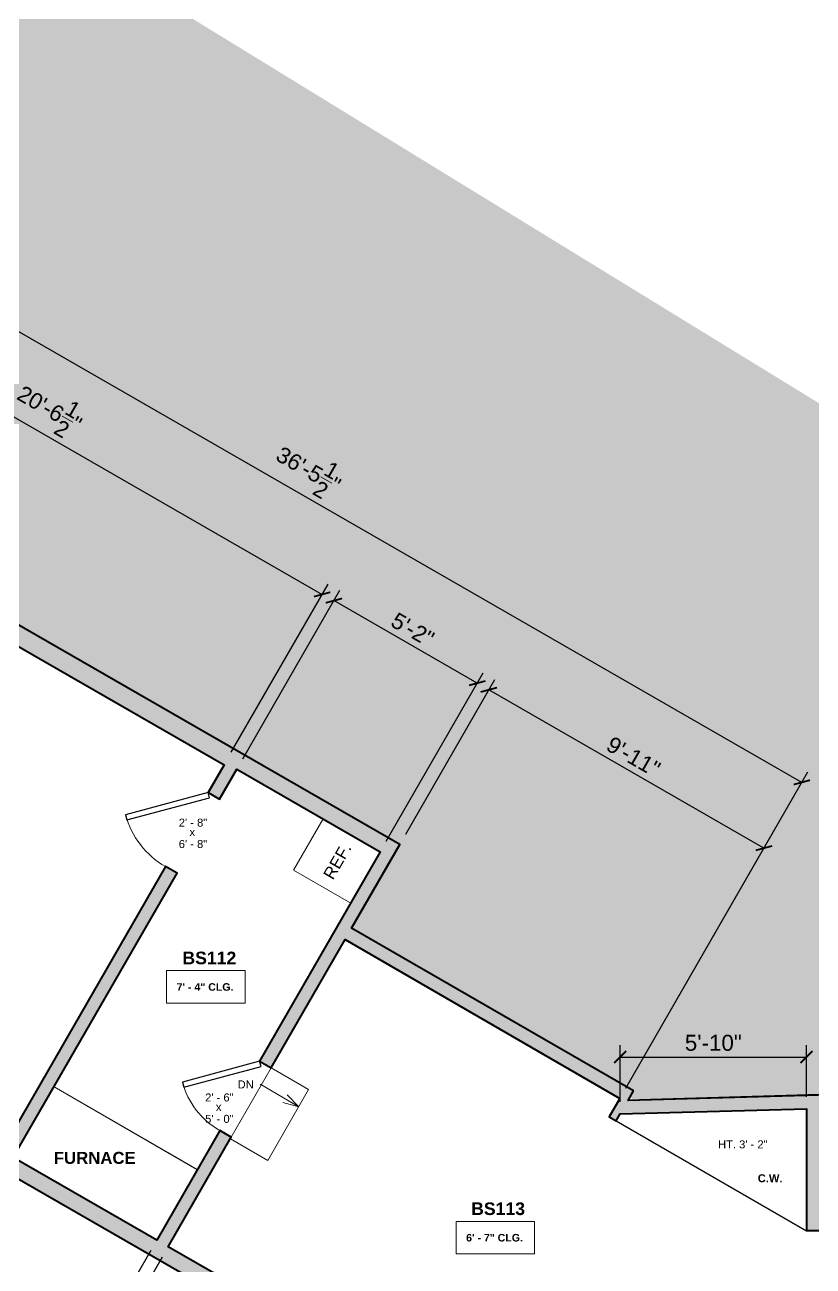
# Model space of a CAD drawing. Header units: inches. Extents: x -2078 to 106214, y -964 to 6385.
# Drawn here: x 87151 to 87446.5, y 3771.8 to 4237.1 of the extents above; entities that cross this region are included whole.
import ezdxf

# ---------------------------------------------------------------- set-up
doc = ezdxf.new("R2010")
doc.units = ezdxf.units.IN
doc.header["$MEASUREMENT"] = 0
for name, color, linetype, lineweight in [('A-ANNO', 2, 'Continuous', 5), ('A-ANNO-DIMS-48', 1, 'Continuous', 9), ('A-DOOR', 1, 'Continuous', 18), ('A-EQPT', 150, 'Continuous', 9), ('A-FLOR', 6, 'Continuous', 18), ('A-GENM', 13, 'Continuous', 9), ('A-STRS', 4, 'Continuous', 9), ('A-WALL', 3, 'Continuous', 40)]:
    doc.layers.add(name, color=color, linetype=linetype, lineweight=lineweight)
doc.layers.add('A-HATCH', color=9, linetype='Continuous')
doc.styles.add('Arial', font='arial.ttf')
doc.styles.add('Arial_1', font='arial.ttf', dxfattribs={"height": 0.0625})
doc.styles.add('Arial_2', font='arial.ttf', dxfattribs={"height": 3})
doc.styles.add('Arial_B_1', font='arialbd.ttf', dxfattribs={"height": 3})
doc.styles.add('Arial_B_2', font='arialbd.ttf', dxfattribs={"height": 0.125})
doc.styles.add('Arial_B_3', font='arialbd.ttf', dxfattribs={"height": 0.0625})
doc.styles.add('Arial_B_4', font='arialbd.ttf', dxfattribs={"height": 0.0625})
doc.styles.add('Jay Cad', font='arial.ttf', dxfattribs={"height": 0.125})
doc.dimstyles.new('Jay Cad - DIMS', dxfattribs={"dimtxt": 0.125, "dimasz": 0.09375, "dimexe": 0.09375, "dimexo": 0.09375, "dimgap": 0.046875, "dimtad": 1, "dimdec": 1, "dimzin": 0, "dimdsep": 46, "dimlunit": 4, "dimtxsty": 'Jay Cad', "dimblk": 'ARCHTICK', "dimcen": 0.09, "dimclrd": 1, "dimclre": 1, "dimclrt": 256, "dimadec": 0, "dimazin": 0, "dimtfac": 1, "dimtdec": 1, "dimtofl": 0, "dimtmove": 1, "dimatfit": 3, "dimfxl": 1, "dimtolj": 1, "dimtzin": 0, "dimarcsym": 0})

# ---------------------------------------------------------------- blocks, each defined once
blk = doc.blocks.new('JC- existing door Tag_quad - JC- existing door Tag_quad-839775-1ST FLOOR PLAN - BUISNESS OFFCE')
at = {"layer": 'A-ANNO', "insert": (-0.0234, 0.0378), "char_height": 0.0625, "width": 0.0505, "attachment_point": 1, "style": 'Arial_2', "bg_fill": 3, "box_fill_scale": 1.25, "bg_fill_color": 256, "bg_fill_true_color": 13158600, "bg_fill_transparency": 0}
blk.add_mtext('x', dxfattribs=at)
blk = doc.blocks.new('JC_DOOR_SINGLE PANEL - SINGLE DOOR-1478863-1ST FLOOR PLAN - BUISNESS OFFCE')
at = {"layer": 'A-DOOR', "lineweight": 30}
for p, q in [((-6.21, 23.71), (-7.63, 22.3)), ((15, 2.5), (-6.21, 23.71)), ((-7.63, 22.3), (13.59, 1.09)), ((13.59, 1.09), (15, 2.5))]:
    blk.add_line(p, q, dxfattribs=at)
at = {"layer": 'A-DOOR', "lineweight": 9}
blk.add_arc((15, 2.5), 30, 135, 180, dxfattribs=at)
blk = doc.blocks.new('JC_DOOR_SINGLE PANEL - SINGLE DOOR-1479051-1ST FLOOR PLAN - BUISNESS OFFCE')
at = {"layer": 'A-DOOR', "lineweight": 30}
for p, q in [((-6.63, 25.13), (-8.04, 23.71)), ((-8.04, 23.71), (14.59, 1.09)), ((16, 2.5), (-6.63, 25.13)), ((14.59, 1.09), (16, 2.5))]:
    blk.add_line(p, q, dxfattribs=at)
at = {"layer": 'A-DOOR', "lineweight": 9}
blk.add_arc((16, 2.5), 32, 135, 180, dxfattribs=at)
blk = doc.blocks.new('JC_REF - REF-1531066-1ST FLOOR PLAN - BUISNESS OFFCE')
at = {"layer": 'A-EQPT'}
for p, q in [((11.13, 11.8), (-11.13, 11.8)), ((-11.13, 11.8), (-11.13, -12.95)), ((11.13, -12.95), (11.13, 11.8)), ((-11.13, -12.95), (11.13, -12.95))]:
    blk.add_line(p, q, dxfattribs=at)
blk = doc.blocks.new('Generic Models 3 - Generic Models 3-1531523-1ST FLOOR PLAN - BUISNESS OFFCE')
at = {"layer": 'A-EQPT', "lineweight": 30}
for p, q in [((-106.59, 88.89), (-108.1, 86.27)), ((-36.72, 90.85), (-106.59, 88.89)), ((-36.72, 45.03), (-36.72, 90.85)), ((-108.1, 86.27), (-36.72, 45.03))]:
    blk.add_line(p, q, dxfattribs=at)
at = {"layer": 'A-EQPT'}
for p, q in [((-108.1, 86.27), (-106.59, 88.89)), ((-106.59, 88.89), (-36.72, 90.85)), ((-36.72, 90.85), (-36.72, 45.03)), ((-36.72, 45.03), (-108.1, 86.27))]:
    blk.add_line(p, q, dxfattribs=at)
blk = doc.blocks.new('_ArchTick')
at = {"color": 0, "linetype": 'ByBlock', "const_width": 0.15}
blk.add_lwpolyline([(-0.5, -0.5), (0.5, 0.5)], dxfattribs=at)
blk = doc.blocks.new('*D3169')
at = {"layer": 'A-ANNO-DIMS-48', "color": 1, "lineweight": -2, "transparency": 16777216}
for p, q in [((86846.93, 3795.77), (86832.34, 3770.28)), ((86834.57, 3774.19), (87208.47, 3560.13)), ((87220.83, 3581.71), (87206.24, 3556.22))]:
    blk.add_line(p, q, dxfattribs=at)
at = {"layer": 'Defpoints', "color": 0, "transparency": 16777216}
for p in [(86849.16, 3799.67), (87223.06, 3585.62), (87208.47, 3560.13)]:
    blk.add_point(p, dxfattribs=at)
at = {"layer": 'A-ANNO-DIMS-48', "color": 1, "lineweight": -2, "transparency": 16777216, "xscale": 4.5, "yscale": 4.5, "zscale": 4.5}
for p, rotation in [((86834.57, 3774.19), 150.2090032084977), ((87208.47, 3560.13), 330.2090032084977)]:
    blk.add_blockref('_ArchTick', p, dxfattribs=dict(at, rotation=rotation))
at = {"layer": 'A-ANNO-DIMS-48', "color": 2, "transparency": 16777216, "insert": (87024.16, 3671.77), "char_height": 6, "attachment_point": 5, "rotation": 330.209, "style": 'Jay Cad'}
blk.add_mtext('\\A1;35\'-11"', dxfattribs=at)
blk = doc.blocks.new('*D3176')
at = {"layer": 'A-ANNO-DIMS-48', "color": 1, "lineweight": -2, "transparency": 16777216}
for p, q in [((87374.1, 3833.36), (87374.1, 3854.67)), ((87443.97, 3835.32), (87443.97, 3854.67)), ((87374.1, 3850.17), (87443.97, 3850.17))]:
    blk.add_line(p, q, dxfattribs=at)
at = {"layer": 'Defpoints', "color": 0, "transparency": 16777216}
for p in [(87443.97, 3850.17), (87443.97, 3830.82), (87374.1, 3828.86)]:
    blk.add_point(p, dxfattribs=at)
at = {"layer": 'A-ANNO-DIMS-48', "color": 1, "lineweight": -2, "transparency": 16777216, "xscale": 4.5, "yscale": 4.5, "zscale": 4.5, "rotation": 180}
blk.add_blockref('_ArchTick', (87374.1, 3850.17), dxfattribs=at)
at = {"layer": 'A-ANNO-DIMS-48', "color": 1, "lineweight": -2, "transparency": 16777216, "xscale": 4.5, "yscale": 4.5, "zscale": 4.5}
blk.add_blockref('_ArchTick', (87443.97, 3850.17), dxfattribs=at)
at = {"layer": 'A-ANNO-DIMS-48', "color": 2, "transparency": 16777216, "insert": (87409.04, 3855.49), "char_height": 6, "width": 0.4874, "attachment_point": 5, "style": 'Jay Cad'}
blk.add_mtext('\\A1;5\'-10"', dxfattribs=at)
blk = doc.blocks.new('*D3177')
at = {"layer": 'A-ANNO-DIMS-48', "color": 1, "lineweight": -2, "transparency": 16777216}
for p, q in [((87232.7, 3961.99), (87269.06, 4025.17)), ((87320.55, 3990.34), (87266.82, 4021.27)), ((87286.44, 3931.06), (87322.8, 3994.24))]:
    blk.add_line(p, q, dxfattribs=at)
at = {"layer": 'Defpoints', "color": 0, "transparency": 16777216}
for p in [(87266.82, 4021.27), (87230.45, 3958.09), (87284.19, 3927.16)]:
    blk.add_point(p, dxfattribs=at)
at = {"layer": 'A-ANNO-DIMS-48', "color": 1, "lineweight": -2, "transparency": 16777216, "xscale": 4.5, "yscale": 4.5, "zscale": 4.5}
for p, rotation in [((87266.82, 4021.27), 150.0778970738545), ((87320.55, 3990.34), 330.0778970738545)]:
    blk.add_blockref('_ArchTick', p, dxfattribs=dict(at, rotation=rotation))
at = {"layer": 'A-ANNO-DIMS-48', "color": 2, "transparency": 16777216, "insert": (87296.34, 4010.41), "char_height": 6, "width": 0.4008, "attachment_point": 5, "rotation": 330.0779, "style": 'Jay Cad'}
blk.add_mtext('\\A1;5\'-2"', dxfattribs=at)
blk = doc.blocks.new('*D3178')
at = {"layer": 'A-ANNO-DIMS-48', "color": 1, "lineweight": -2, "transparency": 16777216}
for p, q in [((87014.77, 4087.42), (87051.04, 4150.44)), ((87048.8, 4146.54), (87262.4, 4023.61)), ((87228.37, 3964.48), (87264.64, 4027.51))]:
    blk.add_line(p, q, dxfattribs=at)
at = {"layer": 'Defpoints', "color": 0, "transparency": 16777216}
for p in [(87012.53, 4083.52), (87262.4, 4023.61), (87226.12, 3960.58)]:
    blk.add_point(p, dxfattribs=at)
at = {"layer": 'A-ANNO-DIMS-48', "color": 1, "lineweight": -2, "transparency": 16777216, "xscale": 4.5, "yscale": 4.5, "zscale": 4.5}
for p, rotation in [((87048.8, 4146.54), 150.0778970738545), ((87262.4, 4023.61), 330.0778970738545)]:
    blk.add_blockref('_ArchTick', p, dxfattribs=dict(at, rotation=rotation))
at = {"layer": 'A-ANNO-DIMS-48', "color": 2, "transparency": 16777216, "insert": (87160.25, 4093.16), "char_height": 6, "width": 0.8352, "attachment_point": 5, "rotation": 330.0779, "style": 'Jay Cad'}
blk.add_mtext('\\A1;20\'-6{\\H1x;\\S1/2;}"', dxfattribs=at)
blk = doc.blocks.new('*D3186')
at = {"layer": 'A-ANNO-DIMS-48', "color": 1, "lineweight": -2, "transparency": 16777216}
for p, q in [((87014.77, 4087.42), (87065.33, 4175.26)), ((87442.22, 3953.15), (87063.08, 4171.36)), ((87376.26, 3838.56), (87444.46, 3957.05))]:
    blk.add_line(p, q, dxfattribs=at)
at = {"layer": 'Defpoints', "color": 0, "transparency": 16777216}
for p in [(87063.08, 4171.36), (87012.53, 4083.52), (87374.02, 3834.66)]:
    blk.add_point(p, dxfattribs=at)
at = {"layer": 'A-ANNO-DIMS-48', "color": 1, "lineweight": -2, "transparency": 16777216, "xscale": 4.5, "yscale": 4.5, "zscale": 4.5}
for p, rotation in [((87063.08, 4171.36), 150.0778970738545), ((87442.22, 3953.15), 330.0778970738545)]:
    blk.add_blockref('_ArchTick', p, dxfattribs=dict(at, rotation=rotation))
at = {"layer": 'A-ANNO-DIMS-48', "color": 2, "transparency": 16777216, "insert": (87257.3, 4070.34), "char_height": 6, "width": 0.8352, "attachment_point": 5, "rotation": 330.0779, "style": 'Jay Cad'}
blk.add_mtext('\\A1;36\'-5{\\H1x;\\S1/2;}"', dxfattribs=at)
blk = doc.blocks.new('*D3187')
at = {"layer": 'A-ANNO-DIMS-48', "color": 1, "lineweight": -2, "transparency": 16777216}
for p, q in [((87293.76, 3933.77), (87327.13, 3991.75)), ((87428.02, 3928.49), (87324.89, 3987.85)), ((87376.26, 3838.56), (87430.27, 3932.39))]:
    blk.add_line(p, q, dxfattribs=at)
at = {"layer": 'Defpoints', "color": 0, "transparency": 16777216}
for p in [(87324.89, 3987.85), (87291.52, 3929.87), (87374.02, 3834.66)]:
    blk.add_point(p, dxfattribs=at)
at = {"layer": 'A-ANNO-DIMS-48', "color": 1, "lineweight": -2, "transparency": 16777216, "xscale": 4.5, "yscale": 4.5, "zscale": 4.5}
for p, rotation in [((87324.89, 3987.85), 150.0778970738545), ((87428.02, 3928.49), 330.0778970738545)]:
    blk.add_blockref('_ArchTick', p, dxfattribs=dict(at, rotation=rotation))
at = {"layer": 'A-ANNO-DIMS-48', "color": 2, "transparency": 16777216, "insert": (87379.11, 3962.77), "char_height": 6, "width": 0.4874, "attachment_point": 5, "rotation": 330.0779, "style": 'Jay Cad'}
blk.add_mtext('\\A1;9\'-11"', dxfattribs=at)
blk = doc.blocks.new('*D3190')
at = {"layer": 'A-ANNO-DIMS-48', "color": 1, "lineweight": -2, "transparency": 16777216}
for p, q in [((87144.41, 3808.58), (87064.85, 3670.35)), ((87198.14, 3777.66), (87118.58, 3639.42)), ((87120.83, 3643.32), (87067.09, 3674.25))]:
    blk.add_line(p, q, dxfattribs=at)
at = {"layer": 'Defpoints', "color": 0, "transparency": 16777216}
for p in [(87146.65, 3812.48), (87200.39, 3781.56), (87067.09, 3674.25)]:
    blk.add_point(p, dxfattribs=at)
at = {"layer": 'A-ANNO-DIMS-48', "color": 1, "lineweight": -2, "transparency": 16777216, "xscale": 4.5, "yscale": 4.5, "zscale": 4.5}
for p, rotation in [((87067.09, 3674.25), 150.0778970738545), ((87120.83, 3643.32), 330.0778970738545)]:
    blk.add_blockref('_ArchTick', p, dxfattribs=dict(at, rotation=rotation))
at = {"layer": 'A-ANNO-DIMS-48', "color": 2, "transparency": 16777216, "insert": (87096.61, 3663.39), "char_height": 6, "width": 0.4008, "attachment_point": 5, "rotation": 330.0779, "style": 'Jay Cad'}
blk.add_mtext('\\A1;5\'-2"', dxfattribs=at)
blk = doc.blocks.new('*D3191')
at = {"layer": 'A-ANNO-DIMS-48', "color": 1, "lineweight": -2, "transparency": 16777216}
for p, q in [((87202.48, 3775.16), (87123.41, 3637.78)), ((87296.89, 3713.9), (87220.82, 3581.72)), ((87223.06, 3585.62), (87125.65, 3641.68))]:
    blk.add_line(p, q, dxfattribs=at)
at = {"layer": 'Defpoints', "color": 0, "transparency": 16777216}
for p in [(87204.72, 3779.06), (87299.14, 3717.8), (87125.65, 3641.68)]:
    blk.add_point(p, dxfattribs=at)
at = {"layer": 'A-ANNO-DIMS-48', "color": 1, "lineweight": -2, "transparency": 16777216, "xscale": 4.5, "yscale": 4.5, "zscale": 4.5}
for p, rotation in [((87125.65, 3641.68), 150.0778970738545), ((87223.06, 3585.62), 330.0778970738545)]:
    blk.add_blockref('_ArchTick', p, dxfattribs=dict(at, rotation=rotation))
at = {"layer": 'A-ANNO-DIMS-48', "color": 2, "transparency": 16777216, "insert": (87179.01, 3621.73), "char_height": 6, "width": 0.4008, "attachment_point": 5, "rotation": 330.0779, "style": 'Jay Cad'}
blk.add_mtext('\\A1;9\'-4{\\H1x;\\S1/2;}"', dxfattribs=at)

msp = doc.modelspace()

# ---------------------------------------------------------------- hatches: boundary and pattern name
at = {"layer": 'A-HATCH'}
for points in [[(87225.638, 3959.743), (87226.635, 3961.476), (87119.779, 4022.976), (87118.781, 4021.243), (87137.707, 4010.35)], [(87376.618, 3833.155), (87379.112, 3837.488), (87273.477, 3898.524), (87270.983, 3894.191), (87374.02, 3834.656)], [(87372.629, 3826.226), (87376.618, 3833.155), (87374.02, 3834.656), (87370.029, 3827.722)], [(87374.146, 3828.861), (87448.973, 3830.957), (87448.973, 3835.959), (87377.072, 3833.944), (87376.618, 3833.155)], [(87448.973, 3785.121), (87448.973, 3830.957), (87443.973, 3830.817), (87443.973, 3785.121), (87448.191, 3785.121)]]:
    msp.add_hatch(color=256, dxfattribs=at).paths.add_polyline_path(points)

# ---------------------------------------------------------------- linework, layer by layer
for q in [(87291.55, 3929.849), (87374.192, 3840.331)]:
    msp.add_line((87273.457, 3898.536), q)
at = {"layer": 'A-ANNO'}
for p, q in [((87239.371, 3839.914), (87239.233, 3839.914)), ((87253.721, 3831.548), (87239.371, 3839.914)), ((87253.721, 3831.548), (87249.348, 3835.959)), ((87253.721, 3831.548), (87247.728, 3833.181))]:
    msp.add_line(p, q, dxfattribs=at)
at = {"layer": 'A-ANNO', "flags": 128}
for points in [[(87204.094, 3882.567), (87233.537, 3882.567), (87233.537, 3870.378), (87204.094, 3870.378)], [(87312.597, 3788.569), (87342.039, 3788.569), (87342.039, 3776.38), (87312.597, 3776.38)]]:
    msp.add_lwpolyline(points, close=True, dxfattribs=at)
at = {"layer": 'A-EQPT'}
for p, q in [((87215.42, 3808.087), (87161.904, 3838.983)), ((87161.904, 3838.983), (87215.599, 3807.984))]:
    msp.add_line(p, q, dxfattribs=at)
at = {"layer": 'A-FLOR'}
for p, q in [((87291.55, 3929.849), (87273.457, 3898.536)), ((87273.457, 3898.536), (87273.477, 3898.524)), ((87228.357, 3820.127), (87243.317, 3846.121)), ((87379.091, 3837.5), (87377.036, 3833.944)), ((87377.036, 3833.944), (87377.072, 3833.945))]:
    msp.add_line(p, q, dxfattribs=at)
at = {"layer": 'A-HATCH'}
for p, q in [((87291.55, 3929.849), (87273.457, 3898.536)), ((87273.457, 3898.536), (87379.091, 3837.5)), ((87379.091, 3837.5), (87377.036, 3833.944)), ((87377.036, 3833.944), (87448.191, 3835.937))]:
    msp.add_line(p, q, dxfattribs=at)
at = {"layer": 'A-STRS'}
for p, q in [((87243.317, 3846.121), (87257.331, 3838.067)), ((87257.331, 3838.067), (87242.011, 3811.447)), ((87242.011, 3811.447), (87228.001, 3819.51))]:
    msp.add_line(p, q, dxfattribs=at)
at = {"layer": 'A-WALL'}
msp.add_lwpolyline([(87448.973, 3835.959), (87377.072, 3833.945), (87379.112, 3837.488)], dxfattribs=at)

# ---------------------------------------------------------------- block references
at = {"layer": 'A-EQPT', "rotation": 60.07789707386635}
msp.add_blockref('JC_REF - REF-1531066-1ST FLOOR PLAN - BUISNESS OFFCE', (87267.437, 3923.963), dxfattribs=at)
at = {"layer": 'A-GENM'}
msp.add_blockref('Generic Models 3 - Generic Models 3-1531523-1ST FLOOR PLAN - BUISNESS OFFCE', (87480.692, 3739.97), dxfattribs=at)

# ---------------------------------------------------------------- texts
at = {"layer": 'A-ANNO', "attachment_point": 1}
for s, insert, char_height, width, style in [('2\' - 8"', (87208.667, 3939.554), 3, 13.4835, 'Arial_1'), ('6\' - 8"', (87208.667, 3931.543), 3, 13.4835, 'Arial_1'), ('BS112', (87210.037, 3889.687), 4.7244, 45.9045, 'Arial_B_1'), ('7\' - 4" CLG.', (87207.874, 3877.872), 2.83465, 26.361, 'Arial_B_2'), ('DN', (87230.733, 3841.414), 3, 7.575, 'Arial_1'), ('2\' - 6"', (87218.551, 3836.527), 3, 13.4835, 'Arial_1'), ('5\' - 0"', (87218.551, 3828.516), 3, 13.4835, 'Arial_1'), ('HT. 3\' - 2"', (87410.801, 3818.945), 3, 23.4825, 'Arial_1'), ('FURNACE', (87161.806, 3814.637), 4.5, 37.572, 'Arial_B_3'), ('C.W.', (87425.695, 3806.241), 3, 11.817, 'Arial_B_4'), ('BS113', (87318.273, 3795.689), 4.7244, 45.9045, 'Arial_B_1'), ('6\' - 7" CLG.', (87316.376, 3783.874), 2.83465, 26.361, 'Arial_B_2')]:
    msp.add_mtext(s, dxfattribs=dict(at, insert=insert, char_height=char_height, width=width, style=style))
at = {"layer": 'A-ANNO', "insert": (87262.57, 3918.534), "char_height": 4.5, "width": 17.574, "attachment_point": 1, "rotation": 60.0779, "style": 'Arial'}
msp.add_mtext('REF.', dxfattribs=at)

# ---------------------------------------------------------------- dimensions: what is measured, and where the dimension line sits
at = {"layer": 'A-ANNO-DIMS-48'}
for base, p1, p2, picture, middle in [((87262.396, 4023.61), (87012.525, 4083.516), (87226.121, 3960.583), '*D3178', (87160.249, 4093.159)), ((87266.817, 4021.268), (87284.19, 3927.162), (87230.455, 3958.089), '*D3177', (87296.335, 4010.41)), ((87324.886, 3987.847), (87374.02, 3834.656), (87291.517, 3929.868), '*D3187', (87379.105, 3962.773)), ((87067.092, 3674.246), (87200.388, 3781.556), (87146.653, 3812.483), '*D3190', (87096.61, 3663.388)), ((87125.653, 3641.679), (87299.139, 3717.798), (87204.722, 3779.062), '*D3191', (87179.01, 3621.73))]:
    dim = msp.add_linear_dim(base=base, p1=p1, p2=p2, angle=330.0779, dimstyle='Jay Cad - DIMS', override={"dimclrt": 2}, dxfattribs=at)
    dim.commit()
    dim.dimension.update_dxf_attribs({"geometry": picture, "text_midpoint": middle})
dim = msp.add_linear_dim(base=(87443.973, 3850.172), p1=(87374.099, 3828.86), p2=(87443.973, 3830.817), dimstyle='Jay Cad - DIMS', override={"dimclrt": 2}, dxfattribs=at)
dim.commit()
dim.dimension.update_dxf_attribs({"geometry": '*D3176', "text_midpoint": (87409.036, 3855.486)})
dim = msp.add_aligned_dim(p1=(86849.162, 3799.673), p2=(87223.063, 3585.616), distance=-29.368, dimstyle='Jay Cad - DIMS', override={"dimclrt": 2}, dxfattribs=at)
dim.commit()
dim.dimension.update_dxf_attribs({"geometry": '*D3169', "text_midpoint": (87024.162, 3671.771)})

# ---------------------------------------------------------------- next in the draw order: block references
at = {"layer": 'A-ANNO', "xscale": 48, "yscale": 48, "zscale": 48}
for p in [(87213.822, 3934.201), (87223.706, 3831.174)]:
    msp.add_blockref('JC- existing door Tag_quad - JC- existing door Tag_quad-839775-1ST FLOOR PLAN - BUISNESS OFFCE', p, dxfattribs=at)

# ---------------------------------------------------------------- next in the draw order: hatches: boundary and pattern name
at = {"layer": 'A-HATCH', "true_color": 0x939598}
h = msp.add_hatch(dxfattribs=at)
h.set_pattern_fill('EARTH', color=252, scale=60)
h.set_pattern_definition([(0, (86743.291, 382.567), (15, 15), [15, -15]), (0, (86743.291, 388.192), (15, 15), [15, -15]), (0, (86743.291, 393.817), (15, 15), [15, -15]), (90, (86745.166, 395.692), (-15, 15), [15, -15]), (90, (86750.791, 395.692), (-15, 15), [15, -15]), (90, (86756.416, 395.692), (-15, 15), [15, -15])])
h.paths.add_polyline_path([(87132.896, 4289.106), (87017.407, 4092.47), (87015.283, 4088.854), (87291.55, 3929.849), (87273.457, 3898.536), (87374.192, 3840.331), (87378.692, 3834.47), (87386.192, 3834.2), (87386.204, 3834.536), (87448.191, 3835.461), (87448.191, 3790.121), (87497.54, 3790.121), (87497.54, 3723.949), (87656.54, 3723.949), (87656.54, 3673.121), (87707.04, 3673.121), (87707.04, 3720.357), (87777.973, 3720.47), (87777.973, 3868.18), (87965.473, 3868.18), (87965.473, 3669.046), (88010.539, 3667.829), (88010.539, 3948.898), (87685.157, 3950.115)])
at = {"layer": 'A-HATCH'}
for points in [[(87288.524, 3924.668), (87291.517, 3929.868), (87015.518, 4088.716), (87012.525, 4083.516), (87119.265, 4022.083), (87119.779, 4022.976), (87226.635, 3961.476), (87226.121, 3960.583), (87284.19, 3927.162)], [(87311.167, 3717.798), (87119.51, 3828.105), (87116.517, 3822.904), (87299.139, 3717.798)]]:
    msp.add_hatch(color=256, dxfattribs=at).paths.add_polyline_path(points)
h = msp.add_hatch(color=256, dxfattribs=at)
h.paths.add_polyline_path([(87146.653, 3812.483), (87208.008, 3919.087), (87203.674, 3921.581), (87142.319, 3814.977)])
h.paths.add_polyline_path([(87223.97, 3946.822), (87230.455, 3958.089), (87226.121, 3960.583), (87219.636, 3949.316)])
h = msp.add_hatch(color=256, dxfattribs=at)
h.paths.add_polyline_path([(87204.722, 3779.062), (87228.357, 3820.127), (87224.023, 3822.621), (87200.388, 3781.556)])
h.paths.add_polyline_path([(87243.321, 3846.128), (87288.524, 3924.668), (87284.19, 3927.162), (87238.988, 3848.623)])

# ---------------------------------------------------------------- next in the draw order: linework, layer by layer
msp.add_line((87291.55, 3929.849), (87015.283, 4088.854))
at = {"layer": 'A-FLOR'}
msp.add_line((87014.651, 4089.215), (87291.55, 3929.849), dxfattribs=at)
at = {"layer": 'A-HATCH'}
msp.add_line((87015.311, 4088.836), (87291.55, 3929.849), dxfattribs=at)
at = {"layer": 'A-WALL'}
for points in [[(87379.091, 3837.5), (87273.477, 3898.524), (87291.517, 3929.868), (87014.651, 4089.215)], [(87118.781, 4021.243), (87225.638, 3959.743), (87219.636, 3949.316), (87223.97, 3946.822), (87230.455, 3958.089), (87284.19, 3927.162), (87238.988, 3848.623), (87243.321, 3846.128), (87270.983, 3894.191), (87374.02, 3834.656), (87370.029, 3827.722), (87372.629, 3826.226), (87374.146, 3828.861), (87443.973, 3830.817), (87443.973, 3785.121), (87491.973, 3785.121)]]:
    msp.add_lwpolyline(points, dxfattribs=at)
msp.add_lwpolyline([(87417.973, 3674.548), (87417.973, 3722.798), (87302.479, 3722.798), (87204.722, 3779.062), (87228.357, 3820.127), (87224.023, 3822.621), (87200.388, 3781.556), (87146.653, 3812.483), (87208.008, 3919.087), (87203.674, 3921.581), (87142.319, 3814.977), (87119.51, 3828.105), (87116.517, 3822.904), (87299.139, 3717.798), (87412.973, 3717.798), (87412.973, 3669.548), (87455.612, 3669.548), (87455.612, 3674.548)], close=True, dxfattribs=at)

# ---------------------------------------------------------------- next in the draw order: block references
at = {"layer": 'A-DOOR'}
for name, p, rotation in [('JC_DOOR_SINGLE PANEL - SINGLE DOOR-1479051-1ST FLOOR PLAN - BUISNESS OFFCE', (87213.822, 3934.201), 60.07789707386613), ('JC_DOOR_SINGLE PANEL - SINGLE DOOR-1478863-1ST FLOOR PLAN - BUISNESS OFFCE', (87233.672, 3834.375), 60.07789707386595)]:
    msp.add_blockref(name, p, dxfattribs=dict(at, rotation=rotation))

# ---------------------------------------------------------------- next in the draw order: dimensions: what is measured, and where the dimension line sits
at = {"layer": 'A-ANNO-DIMS-48'}
dim = msp.add_linear_dim(base=(87063.083, 4171.36), p1=(87374.02, 3834.656), p2=(87012.525, 4083.516), angle=330.0779, dimstyle='Jay Cad - DIMS', override={"dimclrt": 2}, dxfattribs=at)
dim.commit()
dim.dimension.update_dxf_attribs({"geometry": '*D3186', "text_midpoint": (87257.304, 4070.341)})

doc.saveas('drawing.dxf')
